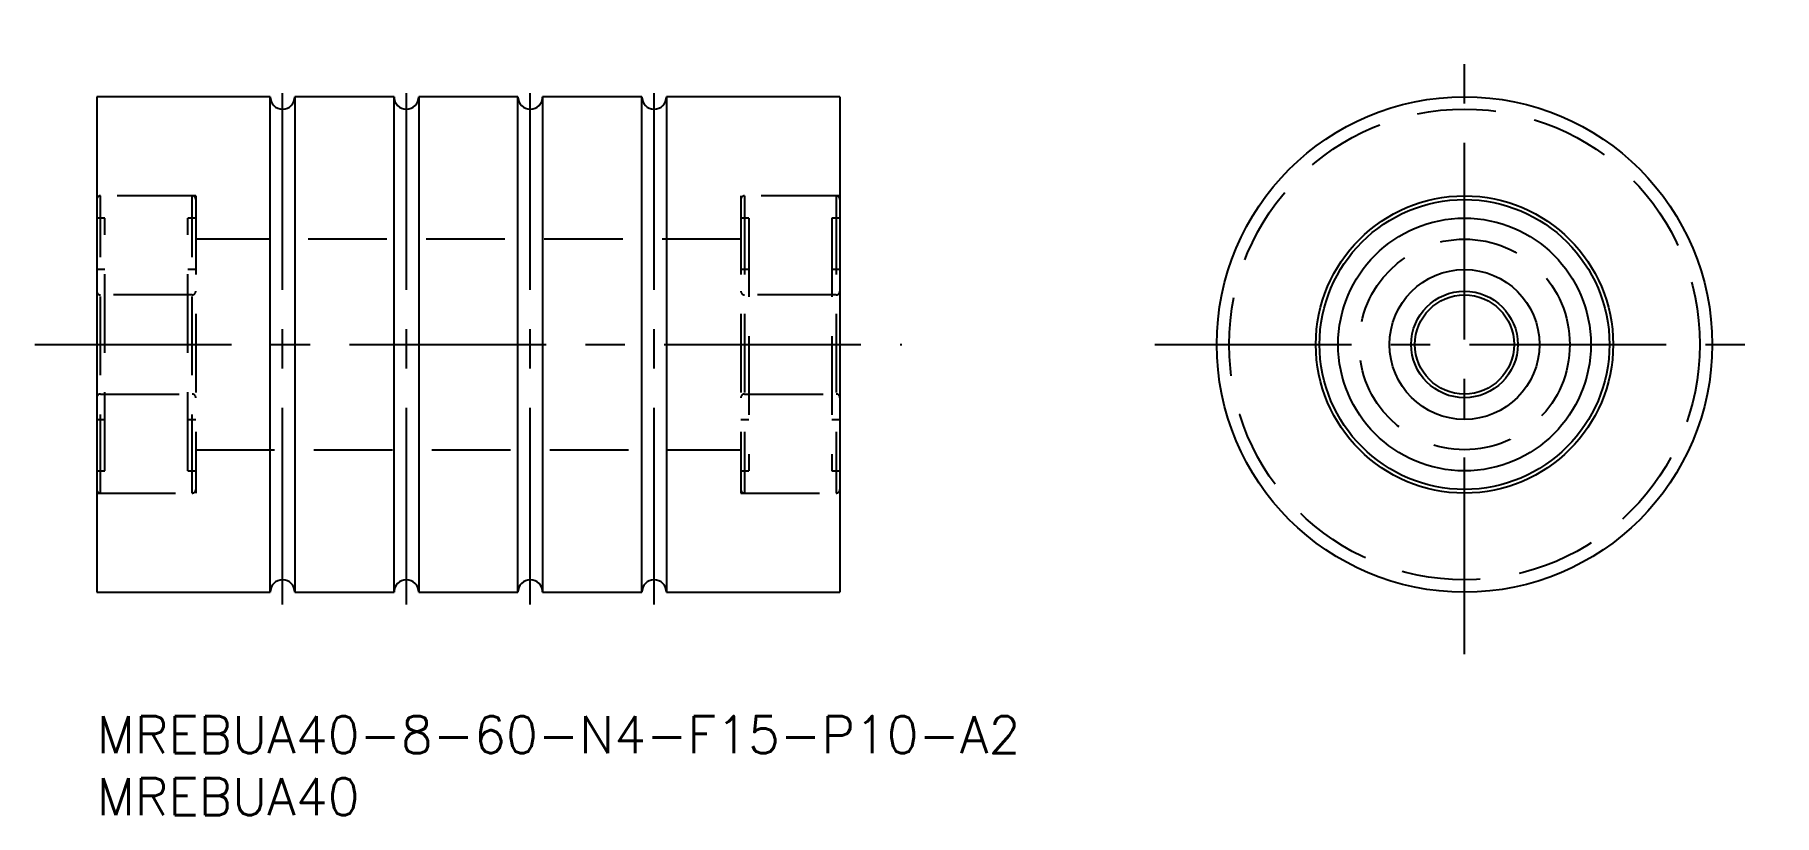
# Model space of a CAD drawing. Extents: x -5 to 135, y -8 to 55.
import ezdxf

# ---------------------------------------------------------------- set-up
doc = ezdxf.new("R2010")
doc.units = 0
doc.header["$LTSCALE"] = 0.5
doc.linetypes.add('CENTER', pattern=[50.8, 31.75, -6.35, 6.35, -6.35])
doc.linetypes.add('DASHED', pattern=[19.05, 12.7, -6.35])
for name, color, linetype in [('MSM_CENTER', 1, 'CENTER'), ('MSM_CONTINUOUS', 7, 'CONTINUOUS'), ('MSM_DASHED', 4, 'DASHED'), ('MSM_NARROW', 5, 'CONTINUOUS'), ('MSM_PART_NUMBER', 7, 'CONTINUOUS')]:
    doc.layers.add(name, color=color, linetype=linetype)
doc.styles.get("Standard").update_dxf_attribs({"font": 'txt.shx', "height": 3, "bigfont": 'bigfont.shx'})

msp = doc.modelspace()

# ---------------------------------------------------------------- linework, layer by layer
at = {"layer": 'MSM_CENTER'}
for p, q in [((110.42, 5), (110.42, 55)), ((15, 9), (15, 51)), ((25, 9), (25, 51)), ((35, 9), (35, 51)), ((45, 9), (45, 51)), ((-5, 30), (65, 30)), ((85.42, 30), (135.42, 30))]:
    msp.add_line(p, q, dxfattribs=at)
at = {"layer": 'MSM_CONTINUOUS'}
for p, q in [((14, 50), (0, 50)), ((0, 50), (0, 10)), ((14, 10), (14, 50)), ((16, 50), (16, 10)), ((24, 50), (16, 50)), ((24, 10), (24, 50)), ((26, 50), (26, 10)), ((34, 50), (26, 50)), ((34, 10), (34, 50)), ((36, 50), (36, 10)), ((44, 50), (36, 50)), ((44, 10), (44, 50)), ((46, 50), (46, 10)), ((60, 50), (46, 50)), ((60, 50), (60, 10)), ((0, 10), (14, 10)), ((16, 10), (24, 10)), ((26, 10), (34, 10)), ((36, 10), (44, 10)), ((46, 10), (60, 10))]:
    msp.add_line(p, q, dxfattribs=at)
for radius in [20, 12, 10.2, 6.05, 4]:
    msp.add_circle((110.42, 30), radius, dxfattribs=at)
for centre, start, end in [((15, 50), 180, 360), ((25, 50), 180, 0), ((35, 50), 180, 0), ((45, 50), 180, 0), ((15, 10), 0, 180), ((25, 10), 0, 180), ((35, 10), 0, 180), ((45, 10), 0, 180)]:
    msp.add_arc(centre, 1, start, end, dxfattribs=at)
at = {"layer": 'MSM_DASHED'}
for p, q in [((8, 42), (0, 42)), ((0.3, 18), (0.3, 42)), ((7.7, 18), (7.7, 42)), ((8, 42), (8, 18)), ((60, 42), (52, 42)), ((52, 42), (52, 18)), ((52.3, 42), (52.3, 18)), ((59.7, 42), (59.7, 18)), ((0.65, 40.2), (0, 40.2)), ((0.65, 19.8), (0.65, 40.2)), ((8, 40.2), (7.35, 40.2)), ((7.35, 19.8), (7.35, 40.2)), ((52.65, 40.2), (52, 40.2)), ((52.65, 40.2), (52.65, 19.8)), ((60, 40.2), (59.35, 40.2)), ((59.35, 40.2), (59.35, 19.8)), ((52, 38.5), (8, 38.5)), ((0.65, 36.05), (0, 36.05)), ((8, 36.05), (7.35, 36.05)), ((52.65, 36.05), (52, 36.05)), ((60, 36.05), (59.35, 36.05)), ((7.7, 34), (0.3, 34)), ((59.7, 34), (52.3, 34)), ((0.3, 26), (7.7, 26)), ((52.3, 26), (59.7, 26)), ((0, 23.95), (0.65, 23.95)), ((7.35, 23.95), (8, 23.95)), ((52, 23.95), (52.65, 23.95)), ((59.35, 23.95), (60, 23.95)), ((8, 21.5), (52, 21.5)), ((0, 19.8), (0.65, 19.8)), ((7.35, 19.8), (8, 19.8)), ((52, 19.8), (52.65, 19.8)), ((59.35, 19.8), (60, 19.8)), ((0, 18), (8, 18)), ((52, 18), (60, 18))]:
    msp.add_line(p, q, dxfattribs=at)
for radius in [19, 8.5]:
    msp.add_circle((110.42, 30), radius, dxfattribs=at)
for centre, start, end in [((0.3, 41.7), 90, 180), ((7.7, 41.7), 0, 90), ((52.3, 41.7), 90, 180), ((59.7, 41.7), 0, 90), ((0.3, 34.3), 180, 270), ((7.7, 34.3), 270, 0), ((52.3, 34.3), 180, 270), ((59.7, 34.3), 270, 0), ((0.3, 25.7), 90, 180), ((7.7, 25.7), 0, 90), ((52.3, 25.7), 90, 180), ((59.7, 25.7), 0, 90), ((0.3, 18.3), 180, 270), ((7.7, 18.3), 270, 360), ((52.3, 18.3), 180, 270), ((59.7, 18.3), 270, 360)]:
    msp.add_arc(centre, 0.3, start, end, dxfattribs=at)
at = {"layer": 'MSM_NARROW'}
for radius in [11.7, 4.3]:
    msp.add_circle((110.42, 30), radius, dxfattribs=at)

# ---------------------------------------------------------------- texts
at = {"layer": 'MSM_PART_NUMBER'}
for s, p in [('MREBUA40-8-60-N4-F15-P10-A2', (0, -3)), ('MREBUA40', (0, -8))]:
    msp.add_text(s, height=3, dxfattribs=at).set_placement(p)

doc.saveas('drawing.dxf')
